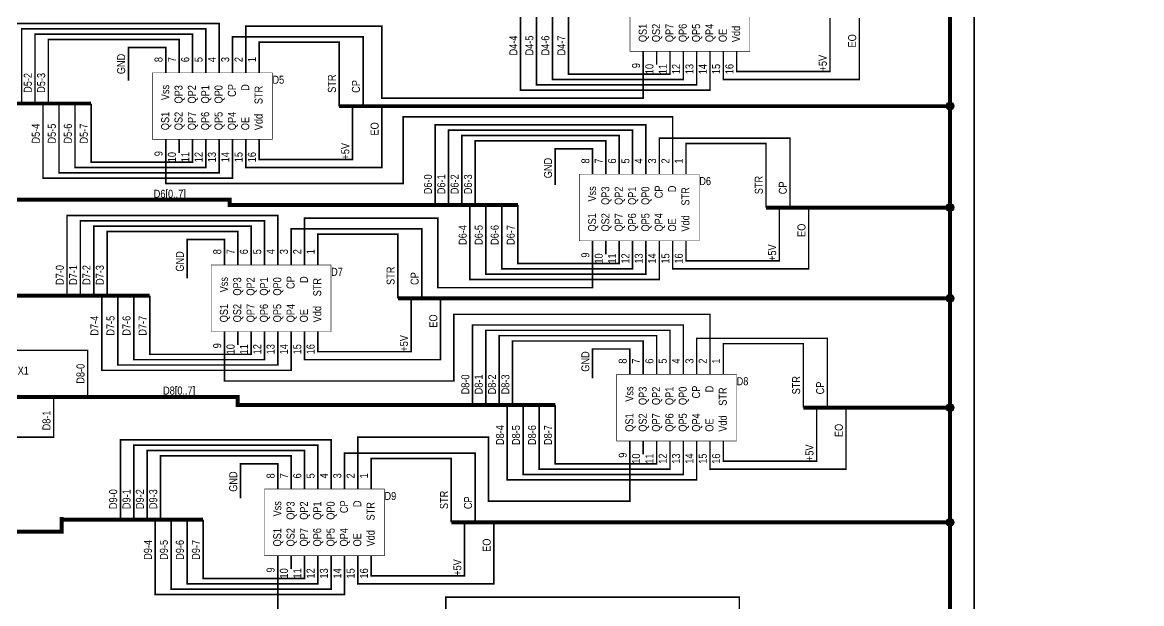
# Model space of a CAD drawing. Header units: millimetres. Extents: x 7140 to 8879, y -16257 to -5062.
# Drawn here: x 7644.9 to 7858.1, y -15209.2 to -15098.6 of the extents above; entities that cross this region are included whole.
import ezdxf

# ---------------------------------------------------------------- set-up
doc = ezdxf.new("R2010")
doc.units = ezdxf.units.MM
doc.styles.get("Standard").update_dxf_attribs({"font": 'ARIALN.TTF', "height": 3.4})

msp = doc.modelspace()

# ---------------------------------------------------------------- linework, layer by layer
for points, const_width in [([(7768.25778, -15016.727), (7768.25778, -15008.853), (7826.16978, -15008.853), (7826.16978, -15248.883), (7843.94978, -15248.883), (7843.94978, -15242.533), (7857.91978, -15242.533), (7857.91978, -15248.883), (7854.10978, -15248.883)], 0.29972), ([(7821.59778, -15133.821), (7821.59778, -15062.701)], 0.7493), ([(7760.6375, -15091.4027), (7783.47662, -15091.4027), (7783.47662, -15104.08241), (7760.6375, -15104.08241), (7760.6375, -15091.4027)], 0.09906), ([(7775.87778, -15106.643), (7775.87778, -15111.469), (7739.80978, -15111.469), (7739.80978, -15097.245)], 0.29972), ([(7773.33778, -15106.643), (7773.33778, -15110.453), (7742.85778, -15110.453), (7742.85778, -15097.245)], 0.29972), ([(7770.79778, -15106.643), (7770.79778, -15109.437), (7745.90578, -15109.437), (7745.90578, -15097.245)], 0.29972), ([(7768.25778, -15106.643), (7768.25778, -15108.421), (7748.95378, -15108.421), (7748.95378, -15097.245)], 0.29972), ([(7682.40578, -15105.627), (7682.40578, -15098.769), (7642.27378, -15098.769), (7642.27378, -15114.009)], 0.29972), ([(7679.86578, -15105.627), (7679.86578, -15099.785), (7644.81378, -15099.785), (7644.81378, -15114.009)], 0.29972), ([(7763.17778, -15106.643), (7763.17778, -15112.993), (7713.39378, -15112.993), (7713.39378, -15099.277), (7687.48578, -15099.277), (7687.48578, -15105.627)], 0.29972), ([(7778.41778, -15106.643), (7778.41778, -15109.437), (7804.32578, -15109.437), (7804.32578, -15097.753)], 0.29972), ([(7780.95778, -15106.643), (7780.95778, -15107.913), (7798.73778, -15107.913), (7798.73778, -15097.753)], 0.29972), ([(7677.32578, -15105.627), (7677.32578, -15100.801), (7647.35378, -15100.801), (7647.35378, -15114.009)], 0.29972), ([(7674.78578, -15105.627), (7674.78578, -15101.817), (7649.89378, -15101.817), (7649.89378, -15114.009)], 0.29972), ([(7684.94578, -15105.627), (7684.94578, -15101.309), (7709.83778, -15101.309), (7709.83778, -15114.517)], 0.29972), ([(7665.13378, -15109.691), (7665.13378, -15103.341), (7672.24578, -15103.341), (7672.24578, -15105.627)], 0.29972), ([(7690.02578, -15105.627), (7690.02578, -15102.325), (7705.26578, -15102.325), (7705.26578, -15114.517)], 0.29972), ([(7763.17778, -15104.103), (7763.17778, -15106.643)], 0.29972), ([(7765.71778, -15104.103), (7765.71778, -15106.643)], 0.29972), ([(7768.25778, -15104.103), (7768.25778, -15106.643)], 0.29972), ([(7770.79778, -15104.103), (7770.79778, -15106.643)], 0.29972), ([(7773.33778, -15104.103), (7773.33778, -15106.643)], 0.29972), ([(7775.87778, -15104.103), (7775.87778, -15106.643)], 0.29972), ([(7778.41778, -15104.103), (7778.41778, -15106.643)], 0.29972), ([(7780.95778, -15104.103), (7780.95778, -15106.643)], 0.29972), ([(7672.24578, -15108.167), (7672.24578, -15105.627)], 0.29972), ([(7674.78578, -15108.167), (7674.78578, -15105.627)], 0.29972), ([(7677.32578, -15108.167), (7677.32578, -15105.627)], 0.29972), ([(7679.86578, -15108.167), (7679.86578, -15105.627)], 0.29972), ([(7682.40578, -15108.167), (7682.40578, -15105.627)], 0.29972), ([(7684.94578, -15108.167), (7684.94578, -15105.627)], 0.29972), ([(7687.48578, -15108.167), (7687.48578, -15105.627)], 0.29972), ([(7690.02578, -15108.167), (7690.02578, -15105.627)], 0.29972), ([(7669.70585, -15108.16691), (7692.54498, -15108.16691), (7692.54498, -15120.84529), (7669.70585, -15120.84529), (7669.70585, -15108.16691)], 0.09906), ([(7273.46578, -15118.073), (7623.47778, -15118.073), (7623.47778, -15114.009), (7658.02178, -15114.009)], 0.7493), ([(7684.94578, -15123.407), (7684.94578, -15128.233), (7648.87778, -15128.233), (7648.87778, -15114.009)], 0.29972), ([(7682.40578, -15123.407), (7682.40578, -15127.217), (7651.92578, -15127.217), (7651.92578, -15114.009)], 0.29972), ([(7679.86578, -15123.407), (7679.86578, -15126.201), (7654.97378, -15126.201), (7654.97378, -15114.009)], 0.29972), ([(7677.32578, -15123.407), (7677.32578, -15125.185), (7658.02178, -15125.185), (7658.02178, -15114.009)], 0.29972), ([(7687.48578, -15123.407), (7687.48578, -15126.201), (7713.39378, -15126.201), (7713.39378, -15114.517)], 0.29972), ([(7690.02578, -15123.407), (7690.02578, -15124.677), (7707.80578, -15124.677), (7707.80578, -15114.517)], 0.29972), ([(7705.26578, -15114.517), (7821.59778, -15114.517)], 0.7493), ([(7672.24578, -15123.407), (7672.24578, -15129.249), (7717.45778, -15129.249), (7717.45778, -15116.549), (7768.76578, -15116.549), (7768.76578, -15124.931)], 0.29972), ([(7763.68578, -15124.931), (7763.68578, -15118.073), (7723.55378, -15118.073), (7723.55378, -15133.313)], 0.29972), ([(7672.24578, -15120.867), (7672.24578, -15123.407)], 0.29972), ([(7674.78578, -15120.867), (7674.78578, -15123.407)], 0.29972), ([(7677.32578, -15120.867), (7677.32578, -15123.407)], 0.29972), ([(7679.86578, -15120.867), (7679.86578, -15123.407)], 0.29972), ([(7682.40578, -15120.867), (7682.40578, -15123.407)], 0.29972), ([(7684.94578, -15120.867), (7684.94578, -15123.407)], 0.29972), ([(7687.48578, -15120.867), (7687.48578, -15123.407)], 0.29972), ([(7690.02578, -15120.867), (7690.02578, -15123.407)], 0.29972), ([(7761.14578, -15124.931), (7761.14578, -15119.089), (7726.09378, -15119.089), (7726.09378, -15133.313)], 0.29972), ([(7758.60578, -15124.931), (7758.60578, -15120.105), (7728.63378, -15120.105), (7728.63378, -15133.313)], 0.29972), ([(7756.06578, -15124.931), (7756.06578, -15121.121), (7731.17378, -15121.121), (7731.17378, -15133.313)], 0.29972), ([(7766.22578, -15124.931), (7766.22578, -15120.613), (7791.11778, -15120.613), (7791.11778, -15133.821)], 0.29972), ([(7746.41378, -15129.503), (7746.41378, -15122.645), (7753.52578, -15122.645), (7753.52578, -15124.931)], 0.29972), ([(7771.30578, -15124.931), (7771.30578, -15121.629), (7786.54578, -15121.629), (7786.54578, -15133.821)], 0.29972), ([(7753.52578, -15127.471), (7753.52578, -15124.931)], 0.29972), ([(7756.06578, -15127.471), (7756.06578, -15124.931)], 0.29972), ([(7758.60578, -15127.471), (7758.60578, -15124.931)], 0.29972), ([(7761.14578, -15127.471), (7761.14578, -15124.931)], 0.29972), ([(7763.68578, -15127.471), (7763.68578, -15124.931)], 0.29972), ([(7766.22578, -15127.471), (7766.22578, -15124.931)], 0.29972), ([(7768.76578, -15127.471), (7768.76578, -15124.931)], 0.29972), ([(7771.30578, -15127.471), (7771.30578, -15124.931)], 0.29972), ([(7750.98619, -15127.47103), (7773.82399, -15127.47103), (7773.82399, -15140.1494), (7750.98619, -15140.1494), (7750.98619, -15127.47103)], 0.09906), ([(7484.28578, -15132.297), (7684.43778, -15132.297), (7684.43778, -15133.313), (7739.30178, -15133.313)], 0.7493), ([(7766.22578, -15142.711), (7766.22578, -15147.537), (7730.15778, -15147.537), (7730.15778, -15133.313)], 0.29972), ([(7763.68578, -15142.711), (7763.68578, -15146.521), (7733.20578, -15146.521), (7733.20578, -15133.313)], 0.29972), ([(7761.14578, -15142.711), (7761.14578, -15145.505), (7736.25378, -15145.505), (7736.25378, -15133.313)], 0.29972), ([(7758.60578, -15142.711), (7758.60578, -15144.489), (7739.30178, -15144.489), (7739.30178, -15133.313)], 0.29972), ([(7768.76578, -15142.711), (7768.76578, -15145.505), (7794.67378, -15145.505), (7794.67378, -15133.821)], 0.29972), ([(7771.30578, -15142.711), (7771.30578, -15143.981), (7789.08578, -15143.981), (7789.08578, -15133.821)], 0.29972), ([(7786.54578, -15133.821), (7821.59778, -15133.821)], 0.7493), ([(7821.59778, -15171.921), (7821.59778, -15133.821)], 0.7493), ([(7693.58178, -15142.203), (7693.58178, -15135.345), (7653.44978, -15135.345), (7653.44978, -15150.585)], 0.29972), ([(7698.66178, -15142.203), (7698.66178, -15135.853), (7724.06178, -15135.853), (7724.06178, -15149.061), (7753.52578, -15149.061), (7753.52578, -15142.711)], 0.29972), ([(7691.04178, -15142.203), (7691.04178, -15136.361), (7655.98978, -15136.361), (7655.98978, -15150.585)], 0.29972), ([(7688.50178, -15142.203), (7688.50178, -15137.377), (7658.52978, -15137.377), (7658.52978, -15150.585)], 0.29972), ([(7696.12178, -15142.203), (7696.12178, -15137.885), (7721.01378, -15137.885), (7721.01378, -15151.093)], 0.29972), ([(7685.96178, -15142.203), (7685.96178, -15138.393), (7661.06978, -15138.393), (7661.06978, -15150.585)], 0.29972), ([(7676.30978, -15147.283), (7676.30978, -15139.917), (7683.42178, -15139.917), (7683.42178, -15142.203)], 0.29972), ([(7701.20178, -15142.203), (7701.20178, -15138.901), (7716.44178, -15138.901), (7716.44178, -15151.093)], 0.29972), ([(7753.52578, -15140.171), (7753.52578, -15142.711)], 0.29972), ([(7756.06578, -15140.171), (7756.06578, -15142.711)], 0.29972), ([(7758.60578, -15140.171), (7758.60578, -15142.711)], 0.29972), ([(7761.14578, -15140.171), (7761.14578, -15142.711)], 0.29972), ([(7763.68578, -15140.171), (7763.68578, -15142.711)], 0.29972), ([(7766.22578, -15140.171), (7766.22578, -15142.711)], 0.29972), ([(7768.76578, -15140.171), (7768.76578, -15142.711)], 0.29972), ([(7771.30578, -15140.171), (7771.30578, -15142.711)], 0.29972), ([(7683.42178, -15144.743), (7683.42178, -15142.203)], 0.29972), ([(7685.96178, -15144.743), (7685.96178, -15142.203)], 0.29972), ([(7688.50178, -15144.743), (7688.50178, -15142.203)], 0.29972), ([(7691.04178, -15144.743), (7691.04178, -15142.203)], 0.29972), ([(7693.58178, -15144.743), (7693.58178, -15142.203)], 0.29972), ([(7696.12178, -15144.743), (7696.12178, -15142.203)], 0.29972), ([(7698.66178, -15144.743), (7698.66178, -15142.203)], 0.29972), ([(7701.20178, -15144.743), (7701.20178, -15142.203)], 0.29972), ([(7680.88188, -15144.74348), (7703.72101, -15144.74348), (7703.72101, -15157.42186), (7680.88188, -15157.42186), (7680.88188, -15144.74348)], 0.09906), ([(7483.26978, -15150.585), (7669.19778, -15150.585)], 0.7493), ([(7696.12178, -15159.983), (7696.12178, -15164.809), (7660.05378, -15164.809), (7660.05378, -15150.585)], 0.29972), ([(7693.58178, -15159.983), (7693.58178, -15163.793), (7663.10178, -15163.793), (7663.10178, -15150.585)], 0.29972), ([(7691.04178, -15159.983), (7691.04178, -15162.777), (7666.14978, -15162.777), (7666.14978, -15150.585)], 0.29972), ([(7688.50178, -15159.983), (7688.50178, -15161.761), (7669.19778, -15161.761), (7669.19778, -15150.585)], 0.29972), ([(7716.44178, -15151.093), (7821.59778, -15151.093)], 0.7493), ([(7698.66178, -15159.983), (7698.66178, -15162.777), (7724.56978, -15162.777), (7724.56978, -15151.093)], 0.29972), ([(7701.20178, -15159.983), (7701.20178, -15161.253), (7718.98178, -15161.253), (7718.98178, -15151.093)], 0.29972), ([(7683.42178, -15159.983), (7683.42178, -15166.841), (7727.10978, -15166.841), (7727.10978, -15154.141), (7775.87778, -15154.141), (7775.87778, -15163.031)], 0.29972), ([(7770.79778, -15163.031), (7770.79778, -15156.173), (7730.66578, -15156.173), (7730.66578, -15171.413)], 0.29972), ([(7768.25778, -15163.031), (7768.25778, -15157.189), (7733.20578, -15157.189), (7733.20578, -15171.413)], 0.29972), ([(7683.42178, -15157.443), (7683.42178, -15159.983)], 0.29972), ([(7685.96178, -15157.443), (7685.96178, -15159.983)], 0.29972), ([(7688.50178, -15157.443), (7688.50178, -15159.983)], 0.29972), ([(7691.04178, -15157.443), (7691.04178, -15159.983)], 0.29972), ([(7693.58178, -15157.443), (7693.58178, -15159.983)], 0.29972), ([(7696.12178, -15157.443), (7696.12178, -15159.983)], 0.29972), ([(7698.66178, -15157.443), (7698.66178, -15159.983)], 0.29972), ([(7701.20178, -15157.443), (7701.20178, -15159.983)], 0.29972), ([(7765.71778, -15163.031), (7765.71778, -15158.205), (7735.74578, -15158.205), (7735.74578, -15171.413)], 0.29972), ([(7763.17778, -15163.031), (7763.17778, -15159.221), (7738.28578, -15159.221), (7738.28578, -15171.413)], 0.29972), ([(7773.33778, -15163.031), (7773.33778, -15158.713), (7798.22978, -15158.713), (7798.22978, -15171.921)], 0.29972), ([(7642.14678, -15160.999), (7657.38678, -15160.999), (7657.38678, -15169.889)], 0.29972), ([(7753.52578, -15166.333), (7753.52578, -15160.745), (7760.63778, -15160.745), (7760.63778, -15163.031)], 0.29972), ([(7778.41778, -15163.031), (7778.41778, -15159.729), (7793.65778, -15159.729), (7793.65778, -15171.921)], 0.29972), ([(7760.63778, -15165.571), (7760.63778, -15163.031)], 0.29972), ([(7763.17778, -15165.571), (7763.17778, -15163.031)], 0.29972), ([(7765.71778, -15165.571), (7765.71778, -15163.031)], 0.29972), ([(7768.25778, -15165.571), (7768.25778, -15163.031)], 0.29972), ([(7770.79778, -15165.571), (7770.79778, -15163.031)], 0.29972), ([(7773.33778, -15165.571), (7773.33778, -15163.031)], 0.29972), ([(7775.87778, -15165.571), (7775.87778, -15163.031)], 0.29972), ([(7778.41778, -15165.571), (7778.41778, -15163.031)], 0.29972), ([(7758.09761, -15165.57101), (7780.93673, -15165.57101), (7780.93673, -15178.24939), (7758.09761, -15178.24939), (7758.09761, -15165.57101)], 0.09906), ([(7498.00178, -15169.889), (7685.96178, -15169.889), (7685.96178, -15171.413), (7746.41378, -15171.413)], 0.7493), ([(7640.74978, -15177.509), (7650.90978, -15177.509), (7650.90978, -15169.889)], 0.29972), ([(7773.33778, -15180.811), (7773.33778, -15185.637), (7737.26978, -15185.637), (7737.26978, -15171.413)], 0.29972), ([(7770.79778, -15180.811), (7770.79778, -15184.621), (7740.31778, -15184.621), (7740.31778, -15171.413)], 0.29972), ([(7768.25778, -15180.811), (7768.25778, -15183.605), (7743.36578, -15183.605), (7743.36578, -15171.413)], 0.29972), ([(7765.71778, -15180.811), (7765.71778, -15182.589), (7746.41378, -15182.589), (7746.41378, -15171.413)], 0.29972), ([(7775.87778, -15180.811), (7775.87778, -15183.605), (7801.78578, -15183.605), (7801.78578, -15171.921)], 0.29972), ([(7778.41778, -15180.811), (7778.41778, -15182.081), (7796.19778, -15182.081), (7796.19778, -15171.921)], 0.29972), ([(7793.65778, -15171.921), (7821.59778, -15171.921)], 0.7493), ([(7821.59778, -15193.765), (7821.59778, -15171.921)], 0.7493), ([(7703.74178, -15184.875), (7703.74178, -15178.017), (7663.60978, -15178.017), (7663.60978, -15193.257)], 0.29972), ([(7708.82178, -15184.875), (7708.82178, -15177.509), (7733.71378, -15177.509), (7733.71378, -15189.701), (7760.63778, -15189.701), (7760.63778, -15180.811)], 0.29972), ([(7760.63778, -15178.271), (7760.63778, -15180.811)], 0.29972), ([(7763.17778, -15178.271), (7763.17778, -15180.811)], 0.29972), ([(7765.71778, -15178.271), (7765.71778, -15180.811)], 0.29972), ([(7768.25778, -15178.271), (7768.25778, -15180.811)], 0.29972), ([(7770.79778, -15178.271), (7770.79778, -15180.811)], 0.29972), ([(7773.33778, -15178.271), (7773.33778, -15180.811)], 0.29972), ([(7775.87778, -15178.271), (7775.87778, -15180.811)], 0.29972), ([(7778.41778, -15178.271), (7778.41778, -15180.811)], 0.29972), ([(7701.20178, -15184.875), (7701.20178, -15179.033), (7666.14978, -15179.033), (7666.14978, -15193.257)], 0.29972), ([(7698.66178, -15184.875), (7698.66178, -15180.049), (7668.68978, -15180.049), (7668.68978, -15193.257)], 0.29972), ([(7706.28178, -15184.875), (7706.28178, -15180.557), (7731.17378, -15180.557), (7731.17378, -15193.765)], 0.29972), ([(7696.12178, -15184.875), (7696.12178, -15181.065), (7671.22978, -15181.065), (7671.22978, -15193.257)], 0.29972), ([(7686.46978, -15189.193), (7686.46978, -15182.589), (7693.58178, -15182.589), (7693.58178, -15184.875)], 0.29972), ([(7711.36178, -15184.875), (7711.36178, -15181.573), (7726.60178, -15181.573), (7726.60178, -15193.765)], 0.29972), ([(7693.58178, -15187.415), (7693.58178, -15184.875)], 0.29972), ([(7696.12178, -15187.415), (7696.12178, -15184.875)], 0.29972), ([(7698.66178, -15187.415), (7698.66178, -15184.875)], 0.29972), ([(7701.20178, -15187.415), (7701.20178, -15184.875)], 0.29972), ([(7703.74178, -15187.415), (7703.74178, -15184.875)], 0.29972), ([(7706.28178, -15187.415), (7706.28178, -15184.875)], 0.29972), ([(7708.82178, -15187.415), (7708.82178, -15184.875)], 0.29972), ([(7711.36178, -15187.415), (7711.36178, -15184.875)], 0.29972), ([(7285.14978, -15187.923), (7464.47378, -15187.923), (7464.47378, -15195.543), (7652.43378, -15195.543), (7652.43378, -15192.749)], 0.7493), ([(7691.04143, -15187.41504), (7713.88055, -15187.41504), (7713.88055, -15200.09342), (7691.04143, -15200.09342), (7691.04143, -15187.41504)], 0.09906), ([(7652.43378, -15193.257), (7679.35778, -15193.257)], 0.7493), ([(7706.28178, -15202.655), (7706.28178, -15207.481), (7670.21378, -15207.481), (7670.21378, -15193.257)], 0.29972), ([(7703.74178, -15202.655), (7703.74178, -15206.465), (7673.26178, -15206.465), (7673.26178, -15193.257)], 0.29972), ([(7701.20178, -15202.655), (7701.20178, -15205.449), (7676.30978, -15205.449), (7676.30978, -15193.257)], 0.29972), ([(7698.66178, -15202.655), (7698.66178, -15204.433), (7679.35778, -15204.433), (7679.35778, -15193.257)], 0.29972), ([(7726.60178, -15193.765), (7821.59778, -15193.765), (7821.59778, -15216.625)], 0.7493), ([(7708.82178, -15202.655), (7708.82178, -15205.449), (7734.72978, -15205.449), (7734.72978, -15193.765)], 0.29972), ([(7711.36178, -15202.655), (7711.36178, -15203.925), (7729.14178, -15203.925), (7729.14178, -15193.765)], 0.29972), ([(7693.58178, -15200.115), (7693.58178, -15202.655)], 0.29972), ([(7696.12178, -15200.115), (7696.12178, -15202.655)], 0.29972), ([(7698.66178, -15200.115), (7698.66178, -15202.655)], 0.29972), ([(7701.20178, -15200.115), (7701.20178, -15202.655)], 0.29972), ([(7703.74178, -15200.115), (7703.74178, -15202.655)], 0.29972), ([(7706.28178, -15200.115), (7706.28178, -15202.655)], 0.29972), ([(7708.82178, -15200.115), (7708.82178, -15202.655)], 0.29972), ([(7711.36178, -15200.115), (7711.36178, -15202.655)], 0.29972), ([(7693.58178, -15202.655), (7693.58178, -15211.037), (7725.58578, -15211.037), (7725.58578, -15207.989), (7781.46578, -15207.989), (7781.46578, -15218.403)], 0.29972)]:
    msp.add_lwpolyline(points, dxfattribs=dict(const_width=const_width))
at = {"const_width": 0.762}
for points in [[(7821.21678, -15114.517, 1), (7821.97878, -15114.517, 1)], [(7821.21678, -15133.821, 1), (7821.97878, -15133.821, 1)], [(7821.21678, -15151.093, 1), (7821.97878, -15151.093, 1)], [(7821.21678, -15171.921, 1), (7821.97878, -15171.921, 1)], [(7821.21678, -15193.765, 1), (7821.97878, -15193.765, 1)]]:
    msp.add_lwpolyline(points, format="xyb", close=True, dxfattribs=at)
for centre, ratio in [((7821.58749, -15114.5061), 0.999993237), ((7821.58749, -15114.5061), 0.999993237), ((7821.58749, -15133.81021), 0.999993237), ((7821.58749, -15133.81021), 0.999993237), ((7821.58749, -15133.81021), 0.999993237), ((7821.58749, -15133.81021), 0.999993237), ((7821.58749, -15133.81021), 0.999993237), ((7821.58749, -15133.81021), 0.999993237), ((7821.58749, -15151.08267), 0.999989855), ((7821.58749, -15151.08267), 0.999989855), ((7821.58749, -15171.9102), 0.999993237), ((7821.58749, -15171.9102), 0.999993237), ((7821.58749, -15171.9102), 0.999993237), ((7821.58749, -15171.9102), 0.999993237), ((7821.58749, -15171.9102), 0.999993237), ((7821.58749, -15171.9102), 0.999993237), ((7821.58749, -15193.75423), 0.999989855), ((7821.58749, -15193.75423), 0.999989855), ((7821.58749, -15193.75423), 0.999989855), ((7821.58749, -15193.75423), 0.999989855)]:
    msp.add_ellipse(centre, major_axis=(0, 0.75112), ratio=ratio)

# ---------------------------------------------------------------- texts
for s, p in [('QS1', (7763.83266, -15102.325)), ('QS2', (7766.37266, -15102.325)), ('QP7', (7768.91266, -15102.325)), ('QP6', (7771.45266, -15102.325)), ('QP5', (7773.99266, -15102.325)), ('QP4', (7776.53266, -15102.325)), ('Vdd', (7781.61266, -15102.325)), ('D4-4', (7739.19466, -15104.865)), ('D4-5', (7742.24266, -15104.865)), ('D4-6', (7745.29066, -15104.865)), ('D4-7', (7748.33866, -15104.865)), ('OE', (7779.07266, -15102.325)), ('EO', (7803.71066, -15103.341)), ('GND', (7664.51866, -15108.421)), ('8', (7671.63066, -15106.135)), ('7', (7674.17066, -15106.135)), ('6', (7676.71066, -15106.135)), ('5', (7679.25066, -15106.135)), ('4', (7681.79066, -15106.135)), ('3', (7684.33066, -15106.135)), ('2', (7686.87066, -15106.135)), ('1', (7689.41066, -15106.135)), ('+5V', (7798.12266, -15107.913)), ('9', (7762.56266, -15107.27854)), ('10', (7765.10266, -15108.42209)), ('11', (7767.64266, -15108.42209)), ('12', (7770.18266, -15108.42209)), ('13', (7772.72266, -15108.42209)), ('14', (7775.26266, -15108.42209)), ('15', (7777.80266, -15108.42209)), ('16', (7780.34266, -15108.42209)), ('D5-2', (7646.73866, -15111.977)), ('D5-3', (7649.27866, -15111.977)), ('STR', (7704.65066, -15111.977)), ('CP', (7709.22266, -15111.977)), ('Vss', (7672.90066, -15113.37563)), ('QP3', (7675.44066, -15114.01094)), ('QP2', (7677.98066, -15114.01094)), ('QP1', (7680.52066, -15114.01094)), ('QP0', (7683.06066, -15114.01094)), ('CP', (7685.60066, -15112.74033)), ('D', (7688.14066, -15111.59679)), ('STR', (7690.68066, -15114.138)), ('QS1', (7672.90066, -15119.089)), ('QS2', (7675.44066, -15119.089)), ('QP7', (7677.98066, -15119.089)), ('QP6', (7680.52066, -15119.089)), ('QP5', (7683.06066, -15119.089)), ('QP4', (7685.60066, -15119.089)), ('OE', (7688.14066, -15119.089)), ('Vdd', (7690.68066, -15119.089)), ('D5-4', (7648.26266, -15121.629)), ('D5-5', (7651.31066, -15121.629)), ('D5-6', (7654.35866, -15121.629)), ('D5-7', (7657.40666, -15121.629)), ('EO', (7712.77866, -15120.105)), ('9', (7671.63066, -15124.04254)), ('+5V', (7707.19066, -15124.677)), ('10', (7674.17066, -15125.18609)), ('11', (7676.71066, -15125.18609)), ('12', (7679.25066, -15125.18609)), ('13', (7681.79066, -15125.18609)), ('14', (7684.33066, -15125.18609)), ('15', (7686.87066, -15125.18609)), ('16', (7689.41066, -15125.18609)), ('GND', (7745.79866, -15128.233)), ('8', (7752.91066, -15125.439)), ('7', (7755.45066, -15125.439)), ('6', (7757.99066, -15125.439)), ('5', (7760.53066, -15125.439)), ('4', (7763.07066, -15125.439)), ('3', (7765.61066, -15125.439)), ('2', (7768.15066, -15125.439)), ('1', (7770.69066, -15125.439)), ('D6-0', (7722.93866, -15131.281)), ('D6-1', (7725.47866, -15131.281)), ('D6-2', (7728.01866, -15131.281)), ('D6-3', (7730.55866, -15131.281)), ('STR', (7785.93066, -15131.281)), ('CP', (7790.50266, -15131.281)), ('Vss', (7754.18066, -15132.67963)), ('QP3', (7756.72066, -15133.31494)), ('QP2', (7759.26066, -15133.31494)), ('QP1', (7761.80066, -15133.31494)), ('QP0', (7764.34066, -15133.31494)), ('CP', (7766.88066, -15132.04433)), ('D', (7769.42066, -15130.90079)), ('STR', (7771.96066, -15133.442)), ('QS1', (7754.18066, -15138.393)), ('QS2', (7756.72066, -15138.393)), ('QP7', (7759.26066, -15138.393)), ('QP6', (7761.80066, -15138.393)), ('QP5', (7764.34066, -15138.393)), ('QP4', (7766.88066, -15138.393)), ('OE', (7769.42066, -15138.393)), ('Vdd', (7771.96066, -15138.393)), ('D6-4', (7729.54266, -15140.933)), ('D6-5', (7732.59066, -15140.933)), ('D6-6', (7735.63866, -15140.933)), ('D6-7', (7738.68666, -15140.933)), ('EO', (7794.05866, -15139.409)), ('GND', (7675.69466, -15146.013)), ('8', (7682.80666, -15142.711)), ('7', (7685.34666, -15142.711)), ('6', (7687.88666, -15142.711)), ('5', (7690.42666, -15142.711)), ('4', (7692.96666, -15142.711)), ('3', (7695.50666, -15142.711)), ('2', (7698.04666, -15142.711)), ('1', (7700.58666, -15142.711)), ('+5V', (7788.47066, -15143.981)), ('9', (7752.91066, -15143.34654)), ('10', (7755.45066, -15144.49009)), ('11', (7757.99066, -15144.49009)), ('12', (7760.53066, -15144.49009)), ('13', (7763.07066, -15144.49009)), ('14', (7765.61066, -15144.49009)), ('15', (7768.15066, -15144.49009)), ('16', (7770.69066, -15144.49009)), ('D7-0', (7652.83466, -15148.553)), ('D7-1', (7655.37466, -15148.553)), ('D7-2', (7657.91466, -15148.553)), ('D7-3', (7660.45466, -15148.553)), ('STR', (7715.82666, -15148.553)), ('CP', (7720.39866, -15148.553)), ('Vss', (7684.07666, -15149.95163)), ('QP3', (7686.61666, -15150.58694)), ('QP2', (7689.15666, -15150.58694)), ('QP1', (7691.69666, -15150.58694)), ('QP0', (7694.23666, -15150.58694)), ('CP', (7696.77666, -15149.31633)), ('D', (7699.31666, -15148.17279)), ('STR', (7701.85666, -15150.714)), ('QS1', (7684.07666, -15155.665)), ('QS2', (7686.61666, -15155.665)), ('QP7', (7689.15666, -15155.665)), ('QP6', (7691.69666, -15155.665)), ('QP5', (7694.23666, -15155.665)), ('QP4', (7696.77666, -15155.665)), ('Vdd', (7701.85666, -15155.665)), ('D7-4', (7659.43866, -15158.205)), ('D7-5', (7662.48666, -15158.205)), ('D7-6', (7665.53466, -15158.205)), ('D7-7', (7668.58266, -15158.205)), ('OE', (7699.31666, -15155.665)), ('EO', (7723.95466, -15156.681)), ('+5V', (7718.36666, -15161.253)), ('9', (7682.80666, -15160.61854)), ('10', (7685.34666, -15161.76209)), ('11', (7687.88666, -15161.76209)), ('12', (7690.42666, -15161.76209)), ('13', (7692.96666, -15161.76209)), ('14', (7695.50666, -15161.76209)), ('15', (7698.04666, -15161.76209)), ('16', (7700.58666, -15161.76209)), ('GND', (7752.91066, -15165.063)), ('D8-0', (7656.77166, -15167.349)), ('8', (7760.02266, -15163.539)), ('7', (7762.56266, -15163.539)), ('6', (7765.10266, -15163.539)), ('5', (7767.64266, -15163.539)), ('4', (7770.18266, -15163.539)), ('3', (7772.72266, -15163.539)), ('2', (7775.26266, -15163.539)), ('1', (7777.80266, -15163.539)), ('D8-0', (7730.05066, -15169.381)), ('D8-1', (7732.59066, -15169.381)), ('D8-2', (7735.13066, -15169.381)), ('D8-3', (7737.67066, -15169.381)), ('CP', (7773.99266, -15170.14433)), ('D', (7776.53266, -15169.00079)), ('STR', (7793.04266, -15169.381)), ('CP', (7797.61466, -15169.381)), ('Vss', (7761.29266, -15170.77963)), ('QP3', (7763.83266, -15171.41494)), ('QP2', (7766.37266, -15171.41494)), ('QP1', (7768.91266, -15171.41494)), ('QP0', (7771.45266, -15171.41494)), ('STR', (7779.07266, -15171.542)), ('D8-1', (7650.29466, -15176.239)), ('QS1', (7761.29266, -15176.493)), ('QS2', (7763.83266, -15176.493)), ('QP7', (7766.37266, -15176.493)), ('QP6', (7768.91266, -15176.493)), ('QP5', (7771.45266, -15176.493)), ('QP4', (7773.99266, -15176.493)), ('OE', (7776.53266, -15176.493)), ('Vdd', (7779.07266, -15176.493)), ('D8-4', (7736.65466, -15179.033)), ('D8-5', (7739.70266, -15179.033)), ('D8-6', (7742.75066, -15179.033)), ('D8-7', (7745.79866, -15179.033)), ('EO', (7801.17066, -15177.509)), ('9', (7760.02266, -15181.44654)), ('14', (7772.72266, -15182.59009)), ('+5V', (7795.58266, -15182.081)), ('10', (7762.56266, -15182.59009)), ('11', (7765.10266, -15182.59009)), ('12', (7767.64266, -15182.59009)), ('13', (7770.18266, -15182.59009)), ('15', (7775.26266, -15182.59009)), ('16', (7777.80266, -15182.59009)), ('GND', (7685.85466, -15187.923)), ('8', (7692.96666, -15185.383)), ('7', (7695.50666, -15185.383)), ('6', (7698.04666, -15185.383)), ('5', (7700.58666, -15185.383)), ('4', (7703.12666, -15185.383)), ('3', (7705.66666, -15185.383)), ('2', (7708.20666, -15185.383)), ('1', (7710.74666, -15185.383)), ('D9-0', (7662.99466, -15191.225)), ('D9-1', (7665.53466, -15191.225)), ('D9-2', (7668.07466, -15191.225)), ('D9-3', (7670.61466, -15191.225)), ('STR', (7725.98666, -15191.225)), ('CP', (7730.55866, -15191.225)), ('Vss', (7694.23666, -15192.62363)), ('QP3', (7696.77666, -15193.25894)), ('QP2', (7699.31666, -15193.25894)), ('QP1', (7701.85666, -15193.25894)), ('QP0', (7704.39666, -15193.25894)), ('CP', (7706.93666, -15191.98833)), ('D', (7709.47666, -15190.84479)), ('STR', (7712.01666, -15193.386)), ('QS1', (7694.23666, -15198.337)), ('QS2', (7696.77666, -15198.337)), ('QP7', (7699.31666, -15198.337)), ('QP6', (7701.85666, -15198.337)), ('QP5', (7704.39666, -15198.337)), ('QP4', (7706.93666, -15198.337)), ('Vdd', (7712.01666, -15198.337)), ('D9-4', (7669.59866, -15200.877)), ('D9-5', (7672.64666, -15200.877)), ('D9-6', (7675.69466, -15200.877)), ('D9-7', (7678.74266, -15200.877)), ('OE', (7709.47666, -15198.337)), ('EO', (7734.11466, -15199.353)), ('+5V', (7728.52666, -15203.925)), ('9', (7692.96666, -15203.29054)), ('10', (7695.50666, -15204.43409)), ('11', (7698.04666, -15204.43409)), ('12', (7700.58666, -15204.43409)), ('13', (7703.12666, -15204.43409)), ('14', (7705.66666, -15204.43409)), ('15', (7708.20666, -15204.43409)), ('16', (7710.74666, -15204.43409))]:
    msp.add_text(s, height=1.524, rotation=90).set_placement(p)
for s, p in [('D5', (7692.56578, -15110.24012)), ('D6', (7773.84578, -15129.54412)), ('D6[0..7]', (7669.95978, -15131.95712)), ('D7', (7703.74178, -15146.81612)), ('X1', (7644.05178, -15165.61212)), ('D8[0..7]', (7671.73778, -15169.42212)), ('D8', (7780.95778, -15167.64412)), ('D9', (7713.90178, -15189.48812))]:
    msp.add_text(s, height=1.524).set_placement(p)

doc.saveas('drawing.dxf')
